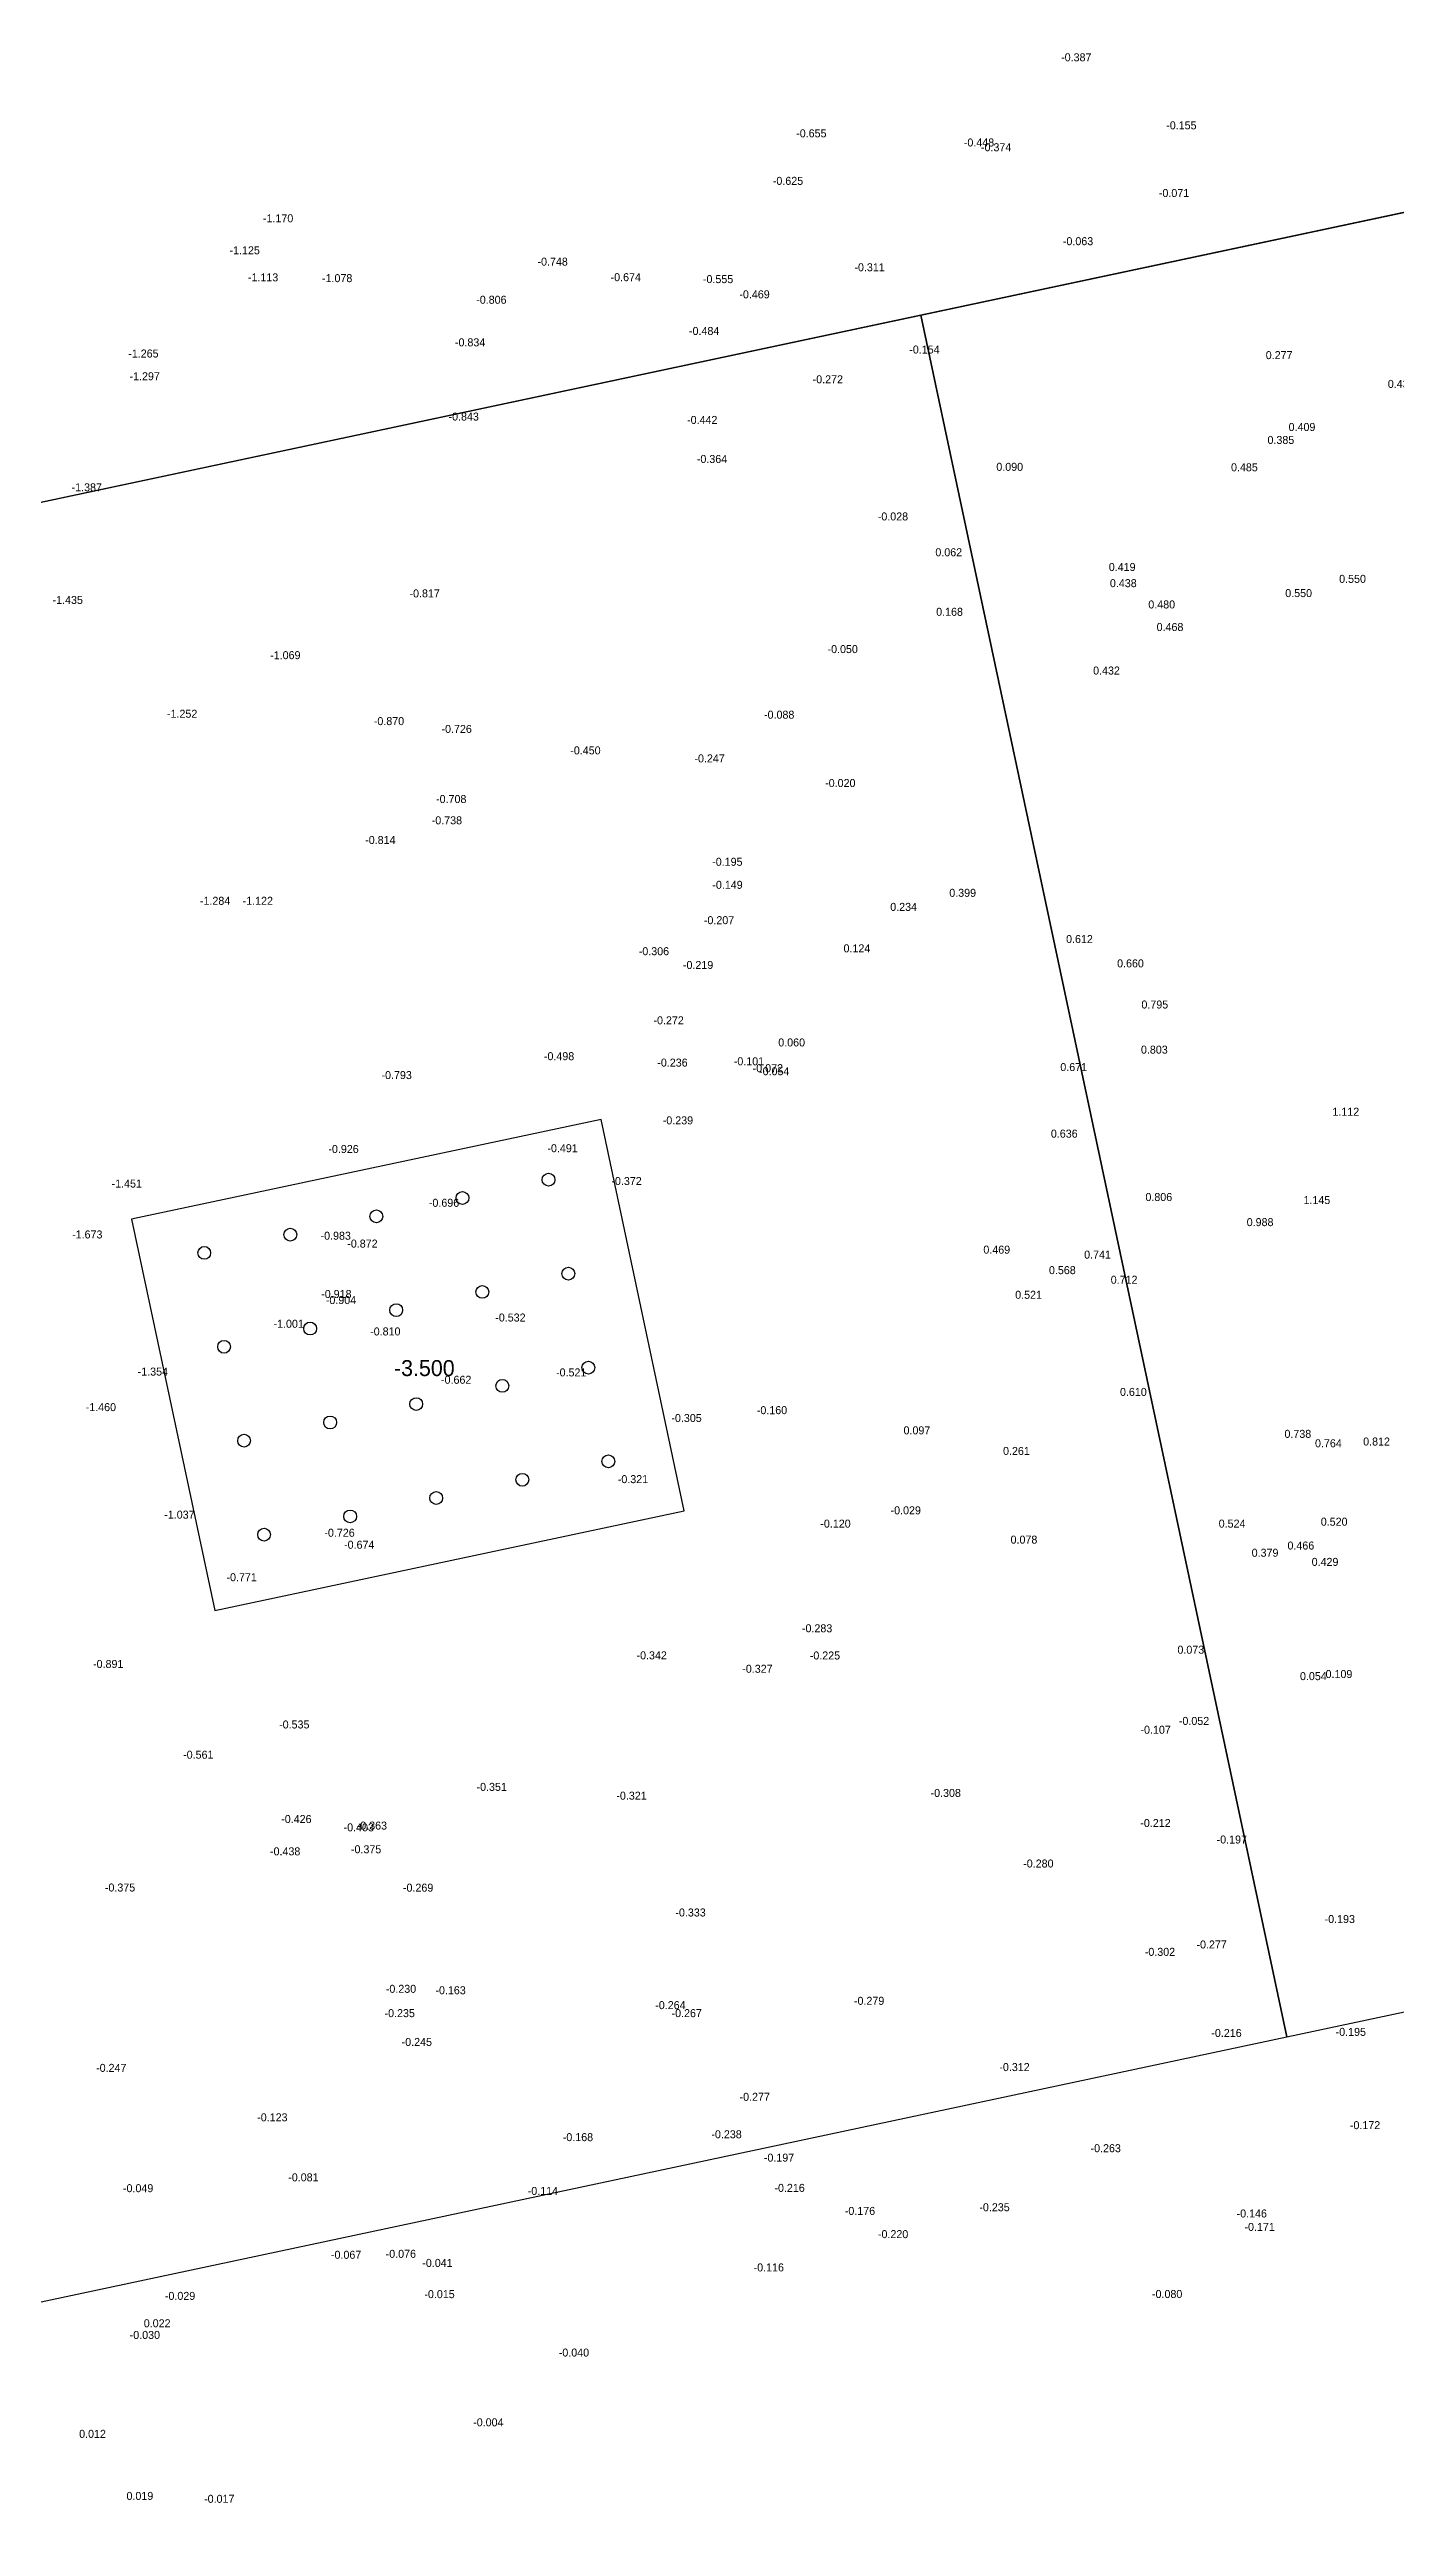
# Model space of a CAD drawing. Header units: metres. Extents: x 466 to 752, y 288 to 472.
# Drawn here: x 579.1 to 663.3, y 304.2 to 457.5 of the extents above; entities that cross this region are included whole.
import ezdxf

# ---------------------------------------------------------------- set-up
doc = ezdxf.new("R2010")
doc.units = ezdxf.units.M
for name, color, linetype in [('CAO DO HIEN TRANG', 7, 'Continuous'), ('COC', 7, 'Continuous'), ('HO MONG', 7, 'Continuous'), ('RANH KHU DAT', 7, 'Continuous'), ('TUONG CHAN', 7, 'Continuous')]:
    doc.layers.add(name, color=color, linetype=linetype)

msp = doc.modelspace()

# ---------------------------------------------------------------- linework, layer by layer
at = {"layer": 'COC'}
for centre in [(610.36, 386.84), (599.6, 384.55), (604.98, 385.7), (594.22, 383.41), (588.84, 382.27), (611.6, 380.97), (600.84, 378.69), (606.22, 379.83), (595.46, 377.54), (590.08, 376.4), (607.47, 373.96), (612.85, 375.1), (602.09, 372.82), (596.71, 371.67), (591.33, 370.53), (614.1, 369.24), (608.72, 368.09), (603.34, 366.95), (592.58, 364.66), (597.96, 365.8)]:
    msp.add_circle(centre, 0.4, dxfattribs=at)
at = {"layer": 'HO MONG'}
msp.add_lwpolyline([(589.5, 359.92), (618.84, 366.15), (613.64, 390.61), (584.3, 384.37)], close=True, dxfattribs=at)
at = {"layer": 'RANH KHU DAT'}
for points in [[(656.5, 333.27), (734.76, 349.9), (711.89, 457.5), (633.63, 440.86)], [(578.25, 316.63), (656.5, 333.27), (633.63, 440.86), (555.38, 424.23)]]:
    msp.add_lwpolyline(points, close=True, dxfattribs=at)
at = {"layer": 'TUONG CHAN'}
msp.add_line((477.13, 407.6), (711.89, 457.5), dxfattribs=at)

# ---------------------------------------------------------------- texts
at = {"layer": 'CAO DO HIEN TRANG'}
for s, p in [('-0.387', (642.4, 456.73)), ('-0.655', (625.84, 451.98)), ('-0.155', (648.97, 452.48)), ('-0.448', (636.32, 451.41)), ('-0.374', (637.39, 451.11)), ('-0.625', (624.38, 449.01)), ('-0.071', (648.51, 448.25)), ('-1.170', (592.51, 446.67)), ('-1.125', (590.42, 444.67)), ('-0.063', (642.51, 445.24)), ('-1.113', (591.57, 442.98)), ('-1.078', (596.2, 442.93)), ('-0.748', (609.67, 443.96)), ('-0.674', (614.24, 442.99)), ('-0.555', (620.01, 442.87)), ('-0.311', (629.48, 443.61)), ('-0.806', (605.84, 441.58)), ('-0.469', (622.29, 441.92)), ('-0.484', (619.14, 439.63)), ('-1.265', (584.09, 438.22)), ('-0.834', (604.51, 438.92)), ('-0.154', (632.91, 438.47)), ('0.277', (655.19, 438.12)), ('-1.297', (584.17, 436.8)), ('-0.272', (626.87, 436.61)), ('0.435', (662.82, 436.32)), ('-0.843', (604.11, 434.28)), ('-0.442', (619.02, 434.07)), ('0.409', (656.62, 433.63)), ('0.385', (655.3, 432.82)), ('-0.364', (619.63, 431.63)), ('0.090', (638.35, 431.14)), ('0.485', (653.02, 431.11)), ('-1.387', (580.55, 429.86)), ('-0.028', (630.94, 428.04)), ('0.062', (634.54, 425.8)), ('0.419', (645.38, 424.88)), ('-1.435', (579.36, 422.82)), ('-0.817', (601.67, 423.23)), ('0.438', (645.45, 423.87)), ('0.550', (656.41, 423.25)), ('0.550', (659.78, 424.14)), ('0.168', (634.59, 422.08)), ('0.480', (647.85, 422.54)), ('-0.050', (627.8, 419.75)), ('0.468', (648.37, 421.13)), ('-1.069', (592.96, 419.37)), ('0.432', (644.4, 418.41)), ('-1.252', (586.51, 415.71)), ('-0.870', (599.44, 415.25)), ('-0.088', (623.83, 415.65)), ('-0.726', (603.67, 414.76)), ('-0.450', (611.72, 413.42)), ('-0.247', (619.48, 412.92)), ('-0.020', (627.65, 411.38)), ('-0.738', (603.06, 409.05)), ('-0.708', (603.33, 410.38)), ('-0.814', (598.9, 407.82)), ('-0.195', (620.59, 406.46)), ('-0.149', (620.6, 405.02)), ('0.399', (635.41, 404.52)), ('-1.284', (588.57, 404.02)), ('-1.122', (591.24, 404.02)), ('-0.207', (620.07, 402.81)), ('0.234', (631.72, 403.64)), ('0.612', (642.71, 401.63)), ('-0.306', (616, 400.87)), ('-0.219', (618.76, 400.01)), ('0.124', (628.8, 401.05)), ('0.660', (645.9, 400.11)), ('0.795', (647.42, 397.54)), ('-0.272', (616.92, 396.55)), ('0.060', (624.72, 395.17)), ('-0.498', (610.07, 394.31)), ('-0.236', (617.16, 393.91)), ('-0.101', (621.94, 393.99)), ('0.671', (642.35, 393.63)), ('0.803', (647.39, 394.72)), ('-0.793', (599.92, 393.13)), ('-0.072', (623.12, 393.56)), ('-0.054', (623.52, 393.37)), ('1.112', (659.36, 390.84)), ('-0.239', (617.5, 390.3)), ('0.636', (641.76, 389.47)), ('-0.926', (596.6, 388.51)), ('-0.491', (610.29, 388.56)), ('-1.451', (583.05, 386.35)), ('-0.372', (614.29, 386.51)), ('-0.696', (602.88, 385.15)), ('0.806', (647.67, 385.51)), ('1.145', (657.55, 385.32)), ('-1.673', (580.58, 383.17)), ('-0.983', (596.11, 383.09)), ('0.988', (654, 383.94)), ('-0.872', (597.78, 382.6)), ('0.469', (637.54, 382.22)), ('0.741', (643.84, 381.91)), ('0.568', (641.64, 380.94)), ('0.712', (645.5, 380.34)), ('-0.918', (596.15, 379.45)), ('-0.904', (596.44, 379.07)), ('0.521', (639.53, 379.4)), ('-1.001', (593.17, 377.59)), ('-0.810', (599.21, 377.11)), ('-0.532', (607.03, 377.98)), ('-1.354', (584.68, 374.6)), ('-0.662', (603.64, 374.09)), ('-0.521', (610.83, 374.55)), ('-1.460', (581.43, 372.38)), ('-0.160', (623.38, 372.19)), ('0.610', (646.08, 373.33)), ('-0.305', (618.04, 371.7)), ('0.097', (632.55, 370.93)), ('0.738', (656.36, 370.71)), ('0.261', (638.77, 369.64)), ('0.764', (658.27, 370.12)), ('0.812', (661.28, 370.23)), ('-0.321', (614.69, 367.88)), ('-1.037', (586.34, 365.66)), ('-0.726', (596.35, 364.53)), ('-0.120', (627.35, 365.1)), ('-0.029', (631.74, 365.93)), ('0.524', (652.25, 365.1)), ('0.520', (658.63, 365.22)), ('-0.674', (597.58, 363.78)), ('0.078', (639.24, 364.1)), ('0.379', (654.31, 363.28)), ('0.466', (656.55, 363.73)), ('-0.771', (590.23, 361.75)), ('0.429', (658.06, 362.71)), ('-0.283', (626.2, 358.56)), ('-0.342', (615.86, 356.87)), ('-0.225', (626.69, 356.86)), ('0.073', (649.67, 357.22)), ('-0.891', (581.89, 356.33)), ('-0.327', (622.47, 356.03)), ('0.054', (657.33, 355.57)), ('0.109', (658.93, 355.7)), ('-0.535', (593.52, 352.55)), ('-0.107', (647.36, 352.22)), ('-0.052', (649.76, 352.77)), ('-0.561', (587.52, 350.66)), ('-0.351', (605.86, 348.65)), ('-0.321', (614.6, 348.1)), ('-0.308', (634.24, 348.27)), ('-0.426', (593.65, 346.64)), ('-0.403', (597.55, 346.12)), ('-0.363', (598.37, 346.23)), ('-0.212', (647.35, 346.39)), ('-0.438', (592.95, 344.62)), ('-0.375', (598.01, 344.75)), ('-0.197', (652.12, 345.36)), ('-0.280', (640.03, 343.86)), ('-0.375', (582.63, 342.36)), ('-0.269', (601.26, 342.35)), ('-0.333', (618.29, 340.8)), ('-0.193', (658.87, 340.39)), ('-0.277', (650.86, 338.8)), ('-0.302', (647.63, 338.34)), ('-0.230', (600.19, 336.03)), ('-0.163', (603.29, 335.94)), ('-0.235', (600.11, 334.51)), ('-0.264', (617.03, 335.01)), ('-0.267', (618.05, 334.51)), ('-0.279', (629.45, 335.28)), ('-0.245', (601.18, 332.71)), ('-0.216', (651.79, 333.27)), ('-0.195', (659.56, 333.34)), ('-0.247', (582.08, 331.09)), ('-0.312', (638.54, 331.14)), ('-0.277', (622.3, 329.28)), ('-0.123', (592.15, 328)), ('-0.168', (611.25, 326.76)), ('-0.238', (620.54, 326.94)), ('-0.172', (660.45, 327.51)), ('-0.197', (623.82, 325.48)), ('-0.263', (644.24, 326.07)), ('-0.049', (583.76, 323.57)), ('-0.081', (594.09, 324.25)), ('-0.114', (609.06, 323.4)), ('-0.216', (624.48, 323.59)), ('-0.176', (628.88, 322.15)), ('-0.235', (637.29, 322.38)), ('-0.146', (653.37, 321.99)), ('-0.220', (630.95, 320.7)), ('-0.171', (653.86, 321.15)), ('-0.067', (596.76, 319.41)), ('-0.076', (600.18, 319.47)), ('-0.041', (602.47, 318.9)), ('-0.116', (623.18, 318.62)), ('-0.015', (602.6, 316.95)), ('-0.080', (648.08, 316.96)), ('-0.029', (586.38, 316.84)), ('-0.030', (584.18, 314.4)), ('0.022', (585.06, 315.13)), ('-0.040', (611, 313.3)), ('0.012', (581.02, 308.22)), ('-0.004', (605.65, 308.94)), ('0.019', (583.98, 304.34)), ('-0.017', (588.83, 304.16))]:
    msp.add_text(s, height=0.5, dxfattribs=at).set_placement(p)
at = {"layer": 'HO MONG'}
msp.add_text('-3.500', height=1, dxfattribs=at).set_placement((600.7, 374.57))

doc.saveas('drawing.dxf')
